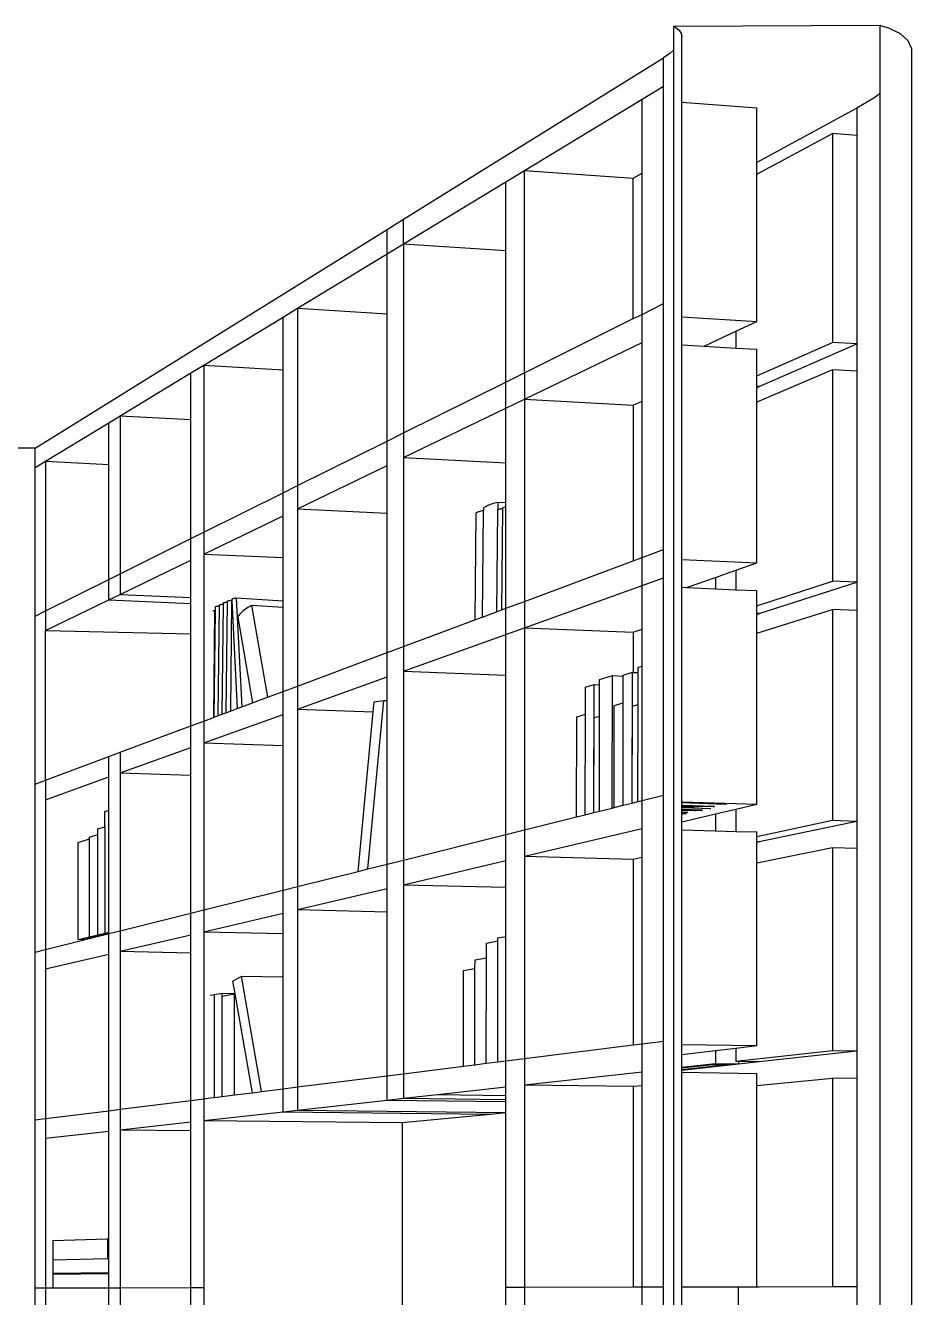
# Model space of a CAD drawing. Extents: x -7815 to 13236, y -6690 to 6575.
# Drawn here: x 5055 to 9664, y -38 to 6575 of the extents above; entities that cross this region are included whole.
import ezdxf

# ---------------------------------------------------------------- set-up
doc = ezdxf.new("R2010")
doc.units = 0
doc.layers.get('0').update_dxf_attribs({"linetype": 'CONTINUOUS'})
doc.layers.add('SECTIONCUTEDGES', color=7, linetype='CONTINUOUS')

msp = doc.modelspace()

# ---------------------------------------------------------------- linework, layer by layer
for p, q in [((8426, 6570), (8437.3, 6564.8)), ((8437.3, 6564.8), (8455.6, 6550.5)), ((8455.6, 6550.5), (8466.3, 6533.8)), ((9501.4, 6575.2), (9543.7, 6563.1)), ((9543.7, 6563.1), (9604, 6533.1)), ((8466.3, 6533.8), (8469.3, 6515.2)), ((8469.3, 6176), (8469.3, 6515.2)), ((9604, 6533.1), (9644.3, 6496.6)), ((9644.3, 6496.6), (9664, 6454.5)), ((8406.7, 6429.3), (8374.2, 6407.2)), ((8426, 6445.8), (8406.7, 6429.3)), ((9664, 6454.5), (9664, -6567.6)), ((7021.3, 5567.3), (8374.2, 6407.2)), ((8374.2, 6260), (8374.2, 6407.2)), ((8261.8, 6191.7), (8374.2, 6260)), ((8374.2, 5129.2), (8374.2, 6260)), ((9501.4, 6221.6), (9467.9, 6197.5)), ((7650.3, 5820.9), (8261.8, 6191.7)), ((8261.8, 5806.6), (8261.8, 6191.7)), ((8469.3, 6176), (8859.1, 6146.4)), ((8469.3, 5060.4), (8469.3, 6176)), ((9467.9, 6197.5), (9378.5, 6144.7)), ((8859.1, 5862.8), (8859.1, 6146.4)), ((9378.5, 6144.7), (8859.1, 5862.8)), ((9378.5, 6144.7), (9378.5, 6003.5)), ((8859.1, 5801.2), (9253.3, 6012.8)), ((9253.3, 6012.8), (9253.3, 4926.7)), ((9378.5, 6003.5), (9253.3, 6012.8)), ((9378.5, 6003.5), (9378.5, 4919.1)), ((7553, 5761.9), (7650.3, 5820.9)), ((7650.3, 4769.5), (7650.3, 5820.9)), ((7650.3, 5820.9), (8216.4, 5780.8)), ((8859.1, 5801.2), (8859.1, 5862.8)), ((7021.3, 5439.4), (7553, 5761.9)), ((7553, 5404.4), (7553, 5761.9)), ((8216.4, 5780.8), (8261.8, 5806.6)), ((8216.4, 5050.8), (8216.4, 5780.8)), ((8261.8, 5073.3), (8261.8, 5806.6)), ((8859.1, 5036.2), (8859.1, 5801.2)), ((6936.3, 5514.5), (7021.3, 5567.3)), ((7021.3, 5439.4), (7021.3, 5567.3)), ((5105.1, 4377.7), (6936.3, 5514.5)), ((6936.3, 5387.8), (6936.3, 5514.5)), ((6936.3, 5387.8), (7021.3, 5439.4)), ((7021.3, 5439.4), (7021.3, 4456.9)), ((7021.3, 5439.4), (7553, 5404.4)), ((6469.7, 5104.8), (6936.3, 5387.8)), ((6936.3, 5076.2), (6936.3, 5387.8)), ((7553, 4721.1), (7553, 5404.4)), ((6394.8, 5059.3), (6469.7, 5104.8)), ((6469.7, 5104.8), (6469.7, 4182.7)), ((6469.7, 5104.8), (6936.3, 5076.2)), ((8261.8, 5073.3), (8374.2, 5129.2)), ((8374.2, 3851.3), (8374.2, 5129.2)), ((5982, 4809), (6394.8, 5059.3)), ((6394.8, 4785.3), (6394.8, 5059.3)), ((6936.3, 4414.6), (6936.3, 5076.2)), ((7650.3, 4769.5), (8216.4, 5050.8)), ((8216.4, 5050.8), (8261.8, 5073.3)), ((8261.8, 4927.7), (8261.8, 5073.3)), ((8469.3, 5060.4), (8859.1, 5036.2)), ((8469.3, 4915.2), (8469.3, 5060.4)), ((8750.5, 4985.6), (8859.1, 5036.2)), ((8584.5, 4908.2), (8750.5, 4985.6)), ((8750.5, 4985.6), (8750.5, 4898.2)), ((7650.3, 4632.6), (8261.8, 4927.7)), ((8261.8, 4621.2), (8261.8, 4927.7)), ((8469.3, 4915.2), (8584.5, 4908.2)), ((8469.3, 3799.6), (8469.3, 4915.2)), ((8584.5, 4908.2), (8750.5, 4898.2)), ((8750.5, 4898.2), (8859.1, 4891.6)), ((8859.1, 4753.4), (9253.3, 4926.7)), ((8870.9, 4698.6), (9378.5, 4919.1)), ((9378.5, 4919.1), (9253.3, 4926.7)), ((9378.5, 4919.1), (9378.5, 4777.9)), ((8859.1, 4753.4), (8859.1, 4891.6)), ((5547.7, 4545.6), (5915.5, 4768.6)), ((5915.5, 4768.6), (5982, 4809)), ((5915.5, 4525.8), (5915.5, 4768.6)), ((5982, 4809), (5982, 3940.4)), ((5982, 4809), (6394.8, 4785.3)), ((6394.8, 4145.5), (6394.8, 4785.3)), ((7553, 4721.1), (7650.3, 4769.5)), ((7650.3, 4769.5), (7650.3, 4632.6)), ((9253.3, 4785.3), (8859.1, 4616.9)), ((9253.3, 4785.3), (9253.3, 3685.9)), ((9378.5, 4777.9), (9253.3, 4785.3)), ((9378.5, 4777.9), (9378.5, 3680.2)), ((7021.3, 4456.9), (7553, 4721.1)), ((7553, 4585.6), (7553, 4721.1)), ((8859.1, 4699.3), (8859.1, 4753.4)), ((8870.9, 4698.6), (8859.1, 4699.3)), ((8859.1, 4693.5), (8859.1, 4699.3)), ((8859.1, 4693.5), (8870.9, 4698.6)), ((7553, 4585.6), (7650.3, 4632.6)), ((7650.3, 4632.6), (7650.3, 3581.2)), ((7650.3, 4632.6), (8216.4, 4600.7)), ((8859.1, 4616.9), (8859.1, 4693.5)), ((7021.3, 4328.9), (7553, 4585.6)), ((7553, 4301.1), (7553, 4585.6)), ((8216.4, 4600.7), (8261.8, 4621.2)), ((8216.4, 4600.7), (8216.4, 3792.4)), ((8261.8, 3809.3), (8261.8, 4621.2)), ((8859.1, 3781.4), (8859.1, 4616.9)), ((5158.6, 4309.6), (5488.2, 4509.5)), ((5488.2, 4509.5), (5547.7, 4545.6)), ((5488.2, 4292.8), (5488.2, 4509.5)), ((5547.7, 4545.6), (5547.7, 3724.5)), ((5547.7, 4545.6), (5915.5, 4525.8)), ((5915.5, 3907.3), (5915.5, 4525.8)), ((6936.3, 4414.6), (7021.3, 4456.9)), ((7021.3, 4456.9), (7021.3, 4328.9)), ((5105.1, 4377.7), (5004.1, 4377.4)), ((5105.1, 4277.1), (5105.1, 4377.7)), ((6469.7, 4182.7), (6936.3, 4414.6)), ((6936.3, 4287.9), (6936.3, 4414.6)), ((5105.1, 4277.1), (5158.6, 4309.6)), ((5158.6, 4309.6), (5158.6, 3531.1)), ((5158.6, 4309.6), (5488.2, 4292.8)), ((7021.3, 4328.9), (7021.3, 3346.5)), ((7021.3, 4328.9), (7553, 4301.1)), ((7553, 4092.5), (7553, 4301.1)), ((5105.1, 3504.6), (5105.1, 4277.1)), ((5488.2, 3695), (5488.2, 4292.8)), ((6469.7, 4062.7), (6936.3, 4287.9)), ((6936.3, 4039.9), (6936.3, 4287.9)), ((6394.8, 4145.5), (6469.7, 4182.7)), ((6469.7, 4182.7), (6469.7, 4062.7)), ((5982, 3940.4), (6394.8, 4145.5)), ((6394.8, 4026.5), (6394.8, 4145.5)), ((6469.7, 4062.7), (6469.7, 3140.6)), ((6469.7, 4062.7), (6936.3, 4039.9)), ((6936.3, 3314.7), (6936.3, 4039.9)), ((7398, 4037.6), (7392.7, 3485)), ((7398.4, 4039), (7398, 4037.6)), ((7399.4, 4040.5), (7398.4, 4039)), ((7401.2, 4041.9), (7399.4, 4040.5)), ((7403.6, 4043.3), (7401.2, 4041.9)), ((7406.6, 4044.8), (7403.6, 4043.3)), ((7410.2, 4046.1), (7406.6, 4044.8)), ((7414.4, 4047.4), (7410.2, 4046.1)), ((7419.1, 4048.7), (7414.4, 4047.4)), ((7424.3, 4049.8), (7419.1, 4048.7)), ((7429.8, 4050.9), (7424.3, 4049.8)), ((7435.7, 4051.8), (7429.8, 4050.9)), ((7435.7, 4051.8), (7430.4, 3499.1)), ((7431.4, 3499.5), (7436.7, 4051.7)), ((7436.7, 4051.7), (7435.7, 4051.8)), ((7436.8, 4063.9), (7436.7, 4051.7)), ((7439, 4066.5), (7436.8, 4063.9)), ((7442.1, 4069.2), (7439, 4066.5)), ((7446.1, 4072), (7442.1, 4069.2)), ((7451, 4074.8), (7446.1, 4072)), ((7456.6, 4077.6), (7451, 4074.8)), ((7463, 4080.5), (7456.6, 4077.6)), ((7470.1, 4083.3), (7463, 4080.5)), ((7477.8, 4086), (7470.1, 4083.3)), ((7485.9, 4088.6), (7477.8, 4086)), ((7494.5, 4091.1), (7485.9, 4088.6)), ((7503.4, 4093.4), (7494.5, 4091.1)), ((7512.4, 4095.5), (7503.4, 4093.4)), ((7509.8, 4054.8), (7504.7, 3526.8)), ((7510.4, 4055.8), (7509.8, 4054.8)), ((7511.8, 4056.9), (7510.4, 4055.8)), ((7512.1, 4057), (7511.8, 4056.9)), ((7512.4, 4095.5), (7512.1, 4057)), ((7513.8, 4057.9), (7512.1, 4057)), ((7553, 4092.5), (7512.4, 4095.5)), ((7516.6, 4058.9), (7513.8, 4057.9)), ((7519.9, 4059.8), (7516.6, 4058.9)), ((7523.8, 4060.6), (7519.9, 4059.8)), ((7528.3, 4061.4), (7523.8, 4060.6)), ((7533.3, 4062), (7528.3, 4061.4)), ((7536.5, 4062.4), (7531.4, 3536.8)), ((7536.5, 4062.4), (7533.3, 4062)), ((7537.2, 4066.9), (7536.5, 4065.8)), ((7536.5, 4065.8), (7536.5, 4062.4)), ((7538.6, 4067.9), (7537.2, 4066.9)), ((7540.6, 4069), (7538.6, 4067.9)), ((7543.3, 4069.9), (7540.6, 4069)), ((7546.7, 4070.8), (7543.3, 4069.9)), ((7550.7, 4071.7), (7546.7, 4070.8)), ((7553, 4072.1), (7550.7, 4071.7)), ((7553, 4072.1), (7553, 4092.5)), ((7553, 3544.9), (7553, 4072.1)), ((5982, 3827.3), (6394.8, 4026.5)), ((6394.8, 3808.4), (6394.8, 4026.5)), ((5547.7, 3724.5), (5915.5, 3907.3)), ((5915.5, 3907.3), (5982, 3940.4)), ((5915.5, 3795.1), (5915.5, 3907.3)), ((5982, 3940.4), (5982, 3827.3)), ((8261.8, 3809.3), (8374.2, 3851.3)), ((8374.2, 3704.1), (8374.2, 3851.3)), ((5547.7, 3617.6), (5915.5, 3795.1)), ((5915.5, 3601.8), (5915.5, 3795.1)), ((5982, 3827.3), (5982, 2958.6)), ((5982, 3827.3), (6394.8, 3808.4)), ((6394.8, 3582.3), (6394.8, 3808.4)), ((7650.3, 3581.2), (8216.4, 3792.4)), ((8216.4, 3792.4), (8261.8, 3809.3)), ((8261.8, 3663.7), (8261.8, 3809.3)), ((8469.3, 3799.6), (8859.1, 3781.4)), ((8469.3, 3654.4), (8469.3, 3799.6)), ((8750.5, 3743.4), (8859.1, 3781.4)), ((5488.2, 3695), (5547.7, 3724.5)), ((5547.7, 3724.5), (5547.7, 3617.6)), ((8261.8, 3663.7), (8374.2, 3704.1)), ((8374.2, 2573.3), (8374.2, 3704.1)), ((8493, 3653.3), (8643.5, 3706)), ((8643.5, 3706), (8750.5, 3743.4)), ((8643.5, 3706), (8643.5, 3646.5)), ((8750.5, 3743.4), (8750.5, 3641.7)), ((5158.6, 3531.1), (5488.2, 3695)), ((5488.2, 3588.9), (5488.2, 3695)), ((7650.3, 3444.3), (8261.8, 3663.7)), ((8261.8, 3435.8), (8261.8, 3663.7)), ((8469.3, 3654.4), (8493, 3653.3)), ((8469.3, 2538.8), (8469.3, 3654.4)), ((8493, 3653.3), (8643.5, 3646.5)), ((8643.5, 3646.5), (8750.5, 3641.7)), ((8750.5, 3641.7), (8859.1, 3636.9)), ((8859.1, 3557.9), (9253.3, 3685.9)), ((8870.9, 3517.4), (9378.5, 3680.2)), ((9378.5, 3680.2), (9253.3, 3685.9)), ((9378.5, 3680.2), (9378.5, 3532.8)), ((5158.6, 3429.8), (5488.2, 3588.9)), ((5488.2, 3588.9), (5547.7, 3617.6)), ((5488.2, 3588.9), (5915.5, 3570.7)), ((5547.7, 3617.6), (5915.5, 3601.8)), ((5915.5, 3570.7), (5915.5, 3601.8)), ((6083.8, 3571.8), (6082.9, 3571)), ((6085.4, 3572.6), (6083.8, 3571.8)), ((6087.6, 3573.4), (6085.4, 3572.6)), ((6090.3, 3574.1), (6087.6, 3573.4)), ((6093.5, 3574.8), (6090.3, 3574.1)), ((6097.3, 3575.4), (6093.5, 3574.8)), ((6101.5, 3576), (6097.3, 3575.4)), ((6103.4, 3576.2), (6097.8, 3001.8)), ((6103.4, 3576.2), (6101.5, 3576)), ((6103.5, 3579), (6103.4, 3576.2)), ((6103.8, 3579.9), (6103.5, 3579)), ((6104.8, 3580.7), (6103.8, 3579.9)), ((6106.4, 3581.5), (6104.8, 3580.7)), ((6108.5, 3582.3), (6106.4, 3581.5)), ((6111.3, 3583.1), (6108.5, 3582.3)), ((6114.5, 3583.7), (6111.3, 3583.1)), ((6118.3, 3584.3), (6114.5, 3583.7)), ((6122.5, 3584.9), (6118.3, 3584.3)), ((6127.1, 3585.4), (6121.4, 3010.6)), ((6127.1, 3585.4), (6122.5, 3584.9)), ((6127.6, 3585.3), (6127.1, 3585.4)), ((6127.7, 3590.1), (6127.4, 3589)), ((6127.4, 3589), (6127.6, 3585.3)), ((6127.6, 3585.3), (6156.8, 3023.8)), ((6128.7, 3591.3), (6127.7, 3590.1)), ((6130.3, 3592.4), (6128.7, 3591.3)), ((6132.5, 3593.4), (6130.3, 3592.4)), ((6135.2, 3594.4), (6132.5, 3593.4)), ((6138.5, 3595.4), (6135.2, 3594.4)), ((6142.2, 3596.3), (6138.5, 3595.4)), ((6146.4, 3597.1), (6142.2, 3596.3)), ((6151.1, 3597.8), (6146.4, 3597.1)), ((6151.1, 3597.8), (6180.6, 3032.7)), ((6394.8, 3582.3), (6151.1, 3597.8)), ((6394.8, 3549), (6394.8, 3582.3)), ((7553, 3544.9), (7650.3, 3581.2)), ((7650.3, 3581.2), (7650.3, 3444.3)), ((8859.1, 3557.9), (8859.1, 3636.9)), ((5105.1, 3504.6), (5158.6, 3531.1)), ((5158.6, 3531.1), (5158.6, 3429.8)), ((5915.5, 3411.6), (5915.5, 3570.7)), ((6030.3, 3531.9), (6030.1, 3531.9)), ((6032.6, 3532), (6030.3, 3531.9)), ((6035.3, 3531.9), (6032.6, 3532)), ((6038.6, 3531.9), (6033.1, 2977.7)), ((6038.6, 3531.9), (6035.3, 3531.9)), ((6040.7, 3531.8), (6035.3, 2978.5)), ((6040.7, 3531.8), (6038.6, 3531.9)), ((6040.9, 3550.4), (6040.7, 3531.8)), ((6041.3, 3551.2), (6040.9, 3550.4)), ((6042.2, 3552.1), (6041.3, 3551.2)), ((6043.8, 3552.9), (6042.2, 3552.1)), ((6045.9, 3553.6), (6043.8, 3552.9)), ((6048.6, 3554.4), (6045.9, 3553.6)), ((6051.8, 3555), (6048.6, 3554.4)), ((6055.5, 3555.6), (6051.8, 3555)), ((6059.7, 3556.2), (6055.5, 3555.6)), ((6061.6, 3556.4), (6056, 2986.2)), ((6061.6, 3556.4), (6059.7, 3556.2)), ((6061.7, 3559.2), (6061.6, 3556.4)), ((6062, 3560.1), (6061.7, 3559.2)), ((6063, 3560.9), (6062, 3560.1)), ((6064.5, 3561.7), (6063, 3560.9)), ((6066.7, 3562.5), (6064.5, 3561.7)), ((6069.4, 3563.2), (6066.7, 3562.5)), ((6072.6, 3563.9), (6069.4, 3563.2)), ((6076.3, 3564.5), (6072.6, 3563.9)), ((6080.5, 3565), (6076.3, 3564.5)), ((6082.5, 3565.2), (6076.8, 2994)), ((6082.5, 3565.2), (6080.5, 3565)), ((6082.9, 3571), (6082.5, 3570.1)), ((6082.5, 3570.1), (6082.5, 3565.2)), ((6164.7, 3508.2), (6161.3, 3503.3)), ((6168.8, 3513.3), (6164.7, 3508.2)), ((6173.8, 3518.6), (6168.8, 3513.3)), ((6179.3, 3524), (6173.8, 3518.6)), ((6185.6, 3529.4), (6179.3, 3524)), ((6192.3, 3534.8), (6185.6, 3529.4)), ((6199.5, 3540.2), (6192.3, 3534.8)), ((6207.1, 3545.3), (6199.5, 3540.2)), ((6215.1, 3550.3), (6207.1, 3545.3)), ((6223.2, 3555), (6215.1, 3550.3)), ((6231.4, 3559.3), (6223.2, 3555)), ((6231.4, 3559.3), (6313.9, 3082.5)), ((6394.8, 3549), (6231.4, 3559.3)), ((6394.8, 3112.6), (6394.8, 3549)), ((7431.4, 3499.5), (7504.7, 3526.8)), ((7504.7, 3526.8), (7531.4, 3536.8)), ((7531.4, 3536.8), (7553, 3544.9)), ((7553, 3409.3), (7553, 3544.9)), ((8859.1, 3517.9), (8859.1, 3557.9)), ((8859.1, 3415.5), (9253.3, 3538.3)), ((8870.9, 3517.4), (8859.1, 3517.9)), ((8859.1, 3513.6), (8859.1, 3517.9)), ((8859.1, 3513.6), (8870.9, 3517.4)), ((8859.1, 3415.5), (8859.1, 3513.6)), ((9253.3, 3538.3), (9253.3, 2441.2)), ((9378.5, 3532.8), (9253.3, 3538.3)), ((9378.5, 3532.8), (9378.5, 2437.4)), ((5105.1, 2631.4), (5105.1, 3504.6)), ((6161.3, 3503.3), (6158.7, 3498.6)), ((6158.7, 3498.6), (6234.9, 3053)), ((7021.3, 3346.5), (7392.7, 3485)), ((7392.7, 3485), (7430.4, 3499.1)), ((7430.4, 3499.1), (7431.4, 3499.5)), ((7553, 3409.3), (7650.3, 3444.3)), ((7650.3, 3444.3), (7650.3, 2392.9)), ((7650.3, 3444.3), (8216.4, 3420.5)), ((5158.6, 2651.4), (5158.6, 3429.8)), ((5158.6, 3429.8), (5915.5, 3411.6)), ((5915.5, 2933.8), (5915.5, 3411.6)), ((7021.3, 3218.5), (7553, 3409.3)), ((7553, 3197.8), (7553, 3409.3)), ((8216.4, 3420.5), (8261.8, 3435.8)), ((8216.4, 3420.5), (8216.4, 3212)), ((8261.8, 3244.9), (8261.8, 3435.8)), ((8859.1, 2526.7), (8859.1, 3415.5)), ((6469.7, 3140.6), (6936.3, 3314.7)), ((6936.3, 3314.7), (7021.3, 3346.5)), ((6936.3, 3188), (6936.3, 3314.7)), ((7021.3, 3346.5), (7021.3, 3218.5)), ((8241.3, 3238.6), (8261.8, 3244.9)), ((8261.8, 2545.3), (8261.8, 3244.9)), ((6469.7, 3020.5), (6936.3, 3188)), ((6936.3, 3065.2), (6936.3, 3188)), ((7021.3, 3218.5), (7021.3, 2236)), ((7021.3, 3218.5), (7553, 3197.8)), ((7553, 2368.6), (7553, 3197.8)), ((8041.4, 3175), (8107.5, 3195.3)), ((8041.4, 3148), (8041.4, 3175)), ((8106.6, 2506.6), (8107.5, 3195.3)), ((8107.5, 3195.3), (8164.3, 3192.6)), ((8164.2, 3054.1), (8164.3, 3192.6)), ((8164.3, 3192.6), (8164.4, 3197.7)), ((8164.4, 3197.7), (8211.7, 3212.2)), ((8210.8, 2532.6), (8211.7, 3212.2)), ((8211.7, 3212.2), (8216.4, 3212)), ((8216.4, 3212), (8241.3, 3210.8)), ((8241.1, 3044.8), (8241.3, 3210.8)), ((8241.3, 3210.8), (8241.3, 3238.6)), ((6313.9, 3082.5), (6394.8, 3112.6)), ((6394.8, 3112.6), (6469.7, 3140.6)), ((6394.8, 2993.7), (6394.8, 3112.6)), ((6469.7, 3140.6), (6469.7, 3020.5)), ((7967.2, 2994.6), (7967.4, 3135.4)), ((7967.4, 3135.4), (8013, 3149.3)), ((8012, 2483), (8013, 3149.3)), ((8013, 3149.3), (8041.4, 3148)), ((8041.2, 2985), (8041.4, 3148)), ((6180.6, 3032.7), (6234.9, 3053)), ((6234.9, 3053), (6313.9, 3082.5)), ((6836.5, 2189.9), (6919.5, 3065.9)), ((6863.1, 3006.3), (6868.2, 3059.5)), ((6868.2, 3059.5), (6919.5, 3065.9)), ((6919.5, 3065.9), (6936.3, 3065.2)), ((6936.3, 2214.8), (6936.3, 3065.2)), ((8117.4, 3040.5), (8164.2, 3054.1)), ((8163.4, 2520.8), (8164.2, 3054.1)), ((8211.7, 3036.3), (8241.1, 3044.8)), ((8240.4, 2540), (8241.1, 3044.8)), ((5982, 2845.5), (6394.8, 2993.7)), ((6024, 2974.3), (6033.1, 2977.7)), ((6033.1, 2977.7), (6035.3, 2978.5)), ((6035.3, 2978.5), (6056, 2986.2)), ((6056, 2986.2), (6076.8, 2994)), ((6076.8, 2994), (6097.8, 3001.8)), ((6097.8, 3001.8), (6121.4, 3010.6)), ((6121.4, 3010.6), (6156.8, 3023.8)), ((6156.8, 3023.8), (6180.6, 3032.7)), ((6394.8, 2831.5), (6394.8, 2993.7)), ((6469.7, 3020.5), (6469.7, 2098.5)), ((6469.7, 3020.5), (6863.1, 3006.3)), ((6785, 2177.1), (6863.1, 3006.3)), ((7921.3, 2460.4), (7922.2, 2981.5)), ((7922.2, 2981.5), (7967.2, 2994.6)), ((7966.4, 2471.7), (7967.2, 2994.6)), ((8012, 2483), (8013, 2976.9)), ((8013, 2976.9), (8041.2, 2985)), ((8040.5, 2490.1), (8041.2, 2985)), ((8116.4, 2509.1), (8117.4, 3040.5)), ((8210.8, 2532.6), (8211.7, 3036.3)), ((5547.7, 2796.6), (5915.5, 2933.8)), ((5915.5, 2933.8), (5982, 2958.6)), ((5915.5, 2821.6), (5915.5, 2933.8)), ((5982, 2958.6), (6024, 2974.3)), ((5982, 2958.6), (5982, 2845.5)), ((5982, 2845.5), (5982, 1976.9)), ((5982, 2845.5), (6394.8, 2831.5)), ((5488.2, 2774.4), (5547.7, 2796.6)), ((5547.7, 2689.7), (5915.5, 2821.6)), ((5547.7, 2796.6), (5547.7, 2689.7)), ((5915.5, 2677.9), (5915.5, 2821.6)), ((6394.8, 2079.8), (6394.8, 2831.5)), ((5158.6, 2651.4), (5488.2, 2774.4)), ((5488.2, 2668.3), (5488.2, 2774.4)), ((5105.1, 2631.4), (5158.6, 2651.4)), ((5158.6, 2550), (5488.2, 2668.3)), ((5158.6, 2651.4), (5158.6, 2550)), ((5488.2, 2544.1), (5488.2, 2668.3)), ((5547.7, 2689.7), (5547.7, 1868.6)), ((5547.7, 2689.7), (5915.5, 2677.9)), ((5915.5, 1960.3), (5915.5, 2677.9)), ((5105.1, 1758.2), (5105.1, 2631.4)), ((5158.6, 2550), (5158.6, 1771.6)), ((5488.2, 2495), (5488.2, 2544.1)), ((8116.4, 2509.1), (8163.4, 2520.8)), ((8163.4, 2520.8), (8210.8, 2532.6)), ((8210.8, 2532.6), (8240.4, 2540)), ((8210.8, 2532.6), (8210.8, 2532.6)), ((8240.4, 2540), (8261.8, 2545.3)), ((8261.8, 2545.3), (8374.2, 2573.3)), ((8261.8, 2399.7), (8261.8, 2545.3)), ((8374.2, 1295.4), (8374.2, 2573.3)), ((8469.3, 2538.8), (8859.1, 2526.7)), ((8469.3, 2537.5), (8469.3, 2538.8)), ((8469.3, 2537.5), (8703.2, 2528.7)), ((8469.3, 2535.7), (8469.3, 2537.5)), ((8469.3, 2520.4), (8469.3, 2535.7)), ((8469.3, 2535.7), (8696.5, 2527.1)), ((8469.3, 2518.5), (8469.3, 2520.4)), ((8639.3, 2514), (8469.3, 2520.4)), ((8554.4, 2515.3), (8469.3, 2518.5)), ((8469.3, 2516.7), (8469.3, 2518.5)), ((8469.3, 2512.2), (8469.3, 2516.7)), ((8469.3, 2516.7), (8547.8, 2513.8)), ((8547.8, 2513.8), (8554.4, 2515.3)), ((8632.3, 2512.4), (8554.4, 2515.3)), ((8632.3, 2512.4), (8639.3, 2514)), ((8696.5, 2527.1), (8703.2, 2528.7)), ((8750.5, 2501.3), (8859.1, 2526.7)), ((5466.9, 2488.2), (5488.2, 2495)), ((5466.9, 2408.6), (5466.9, 2488.2)), ((5488.2, 1860.8), (5488.2, 2495)), ((7650.3, 2392.9), (7921.3, 2460.4)), ((7921.3, 2460.4), (7966.4, 2471.7)), ((7966.4, 2471.7), (8012, 2483)), ((8012, 2483), (8040.5, 2490.1)), ((8012, 2483), (8012, 2483)), ((8040.5, 2490.1), (8106.6, 2506.6)), ((8106.6, 2506.6), (8116.4, 2509.1)), ((8469.3, 2510.3), (8469.3, 2512.2)), ((8531, 2509.9), (8469.3, 2512.2)), ((8469.3, 2510.3), (8524, 2508.3)), ((8469.3, 2508.6), (8469.3, 2510.3)), ((8469.3, 2499.1), (8469.3, 2508.6)), ((8612.7, 2503.2), (8469.3, 2508.6)), ((8469.3, 2497.3), (8469.3, 2499.1)), ((8577.3, 2495.1), (8469.3, 2499.1)), ((8541.6, 2494.6), (8469.3, 2497.3)), ((8469.3, 2495.5), (8469.3, 2497.3)), ((8469.3, 2486.2), (8469.3, 2495.5)), ((8469.3, 2495.5), (8535, 2493.1)), ((8469.3, 2484.3), (8469.3, 2486.2)), ((8469.3, 2486.2), (8500, 2485)), ((8493.2, 2483.5), (8469.3, 2484.3)), ((8469.3, 2479.9), (8469.3, 2484.3)), ((8469.3, 2479.9), (8494.1, 2479)), ((8469.3, 2478.2), (8469.3, 2479.9)), ((8469.3, 2435.5), (8469.3, 2478.2)), ((8469.3, 2478.2), (8487.6, 2477.6)), ((8469.3, 2435.5), (8643.5, 2476.2)), ((8487.6, 2477.6), (8494.1, 2479)), ((8493.2, 2483.5), (8500, 2485)), ((8524, 2508.3), (8531, 2509.9)), ((8524, 2508.3), (8619.3, 2504.7)), ((8535, 2493.1), (8541.6, 2494.6)), ((8570.4, 2493.5), (8541.6, 2494.6)), ((8570.4, 2493.5), (8577.3, 2495.1)), ((8612.7, 2503.2), (8619.3, 2504.7)), ((8643.5, 2476.2), (8750.5, 2501.3)), ((8643.5, 2476.2), (8643.5, 2388.4)), ((8750.5, 2501.3), (8750.5, 2385.3)), ((5431.6, 2397.7), (5466.9, 2408.6)), ((5431.6, 2368.5), (5431.6, 2397.7)), ((5466.9, 2408.6), (5466.9, 1855.7)), ((7553, 2368.6), (7650.3, 2392.9)), ((7650.3, 2256), (8261.8, 2399.7)), ((7650.3, 2392.9), (7650.3, 2256)), ((8261.8, 2250.4), (8261.8, 2399.7)), ((8469.3, 2393.6), (8469.3, 2435.5)), ((8469.3, 2393.6), (8643.5, 2388.4)), ((8469.3, 1278), (8469.3, 2393.6)), ((8643.5, 2388.4), (8750.5, 2385.3)), ((8750.5, 2385.3), (8859.1, 2382.1)), ((9253.3, 2441.2), (8859.1, 2357)), ((8859.1, 2357), (8859.1, 2382.1)), ((9378.5, 2437.4), (8870.9, 2330.3)), ((9378.5, 2437.4), (9253.3, 2441.2)), ((9378.5, 2437.4), (9378.5, 2296.2)), ((5328.8, 2328), (5387, 2345.8)), ((5328.8, 1822.7), (5328.8, 2328)), ((5387, 2354.9), (5431.6, 2368.5)), ((5387, 2345.8), (5387, 2354.9)), ((5387, 1836.6), (5387, 2345.8)), ((5431.6, 1847.2), (5431.6, 2368.5)), ((7021.3, 2236), (7553, 2368.6)), ((7553, 2233.1), (7553, 2368.6)), ((8859.1, 2330.7), (8859.1, 2357)), ((8870.9, 2330.3), (8859.1, 2330.7)), ((8859.1, 2327.8), (8859.1, 2330.7)), ((8870.9, 2330.3), (8859.1, 2327.8)), ((8859.1, 2220.6), (8859.1, 2327.8)), ((7650.3, 2256), (7650.3, 1204.5)), ((7650.3, 2256), (8216.4, 2240.4)), ((8216.4, 2240.4), (8261.8, 2250.4)), ((8261.8, 1281.3), (8261.8, 2250.4)), ((9253.3, 2299.8), (8859.1, 2220.6)), ((9253.3, 2299.8), (9253.3, 1244.3)), ((9378.5, 2296.2), (9253.3, 2299.8)), ((9378.5, 2296.2), (9378.5, 1242.3)), ((6785, 2177.1), (6836.5, 2189.9)), ((6836.5, 2189.9), (6936.3, 2214.8)), ((6936.3, 2214.8), (7021.3, 2236)), ((6936.3, 2088.1), (6936.3, 2214.8)), ((7021.3, 2236), (7021.3, 2108.1)), ((7021.3, 2108.1), (7553, 2233.1)), ((7553, 2094.6), (7553, 2233.1)), ((8216.4, 2240.4), (8216.4, 1275.6)), ((8859.1, 1271.9), (8859.1, 2220.6)), ((6469.7, 2098.5), (6785, 2177.1)), ((5982, 1976.9), (6394.8, 2079.8)), ((6394.8, 2079.8), (6469.7, 2098.5)), ((6394.8, 1960.8), (6394.8, 2079.8)), ((6469.7, 2098.5), (6469.7, 1978.4)), ((6469.7, 1978.4), (6936.3, 2088.1)), ((6936.3, 1967.3), (6936.3, 2088.1)), ((7021.3, 2108.1), (7021.3, 1125.6)), ((7021.3, 2108.1), (7553, 2094.6)), ((7553, 1839.3), (7553, 2094.6)), ((5547.7, 1868.6), (5915.5, 1960.3)), ((5915.5, 1960.3), (5982, 1976.9)), ((5915.5, 1848.1), (5915.5, 1960.3)), ((5982, 1976.9), (5982, 1863.8)), ((5982, 1863.8), (6394.8, 1960.8)), ((6394.8, 1854.6), (6394.8, 1960.8)), ((6469.7, 1978.4), (6469.7, 1056.4)), ((6469.7, 1978.4), (6936.3, 1967.3)), ((6936.3, 1114.9), (6936.3, 1967.3)), ((5431.6, 1847.2), (5466.9, 1855.7)), ((5440.9, 1848), (5463.3, 1853.3)), ((5462.6, 1847.4), (5484.1, 1852.7)), ((5463.3, 1853.3), (5469.2, 1854.7)), ((5484.1, 1852.7), (5463.3, 1853.3)), ((5466.9, 1855.7), (5488.2, 1860.8)), ((5466.9, 1855.7), (5488.2, 1855.1)), ((5488.2, 1854.2), (5469.2, 1854.7)), ((5476.3, 1856.4), (5488.2, 1859.2)), ((5488.2, 1856.1), (5476.3, 1856.4)), ((5484.1, 1852.7), (5488.2, 1853.8)), ((5488.2, 1853.8), (5547.7, 1868.6)), ((5488.2, 1859.2), (5488.2, 1860.8)), ((5488.2, 1856.1), (5488.2, 1859.2)), ((5488.2, 1855.1), (5488.2, 1856.1)), ((5488.2, 1854.2), (5488.2, 1855.1)), ((5488.2, 1853.8), (5488.2, 1854.2)), ((5488.2, 1747.7), (5488.2, 1853.8)), ((5547.7, 1868.6), (5547.7, 1761.7)), ((5982, 1863.8), (5982, 995.1)), ((5982, 1863.8), (6394.8, 1854.6)), ((6394.8, 1628.3), (6394.8, 1854.6)), ((5158.6, 1771.6), (5360.3, 1821.9)), ((5328.8, 1822.7), (5387, 1836.6)), ((5360.3, 1821.9), (5328.8, 1822.7)), ((5338, 1823.4), (5362.9, 1829.3)), ((5363.7, 1822.7), (5338, 1823.4)), ((5360.3, 1821.9), (5363.7, 1822.7)), ((5362.9, 1829.3), (5389.3, 1835.6)), ((5387.6, 1828.7), (5362.9, 1829.3)), ((5363.7, 1822.7), (5387.6, 1828.7)), ((5387, 1836.6), (5431.6, 1847.2)), ((5387, 1836.6), (5416.3, 1835.8)), ((5387.6, 1828.7), (5413.1, 1835)), ((5413.1, 1835), (5389.3, 1835.6)), ((5396.3, 1837.3), (5418.5, 1842.6)), ((5419.8, 1836.7), (5396.3, 1837.3)), ((5413.1, 1835), (5416.3, 1835.8)), ((5416.3, 1835.8), (5419.8, 1836.7)), ((5418.5, 1842.6), (5433.9, 1846.3)), ((5441.1, 1842), (5418.5, 1842.6)), ((5419.8, 1836.7), (5441.1, 1842)), ((5459.2, 1846.5), (5431.6, 1847.2)), ((5455.9, 1845.7), (5433.9, 1846.3)), ((5462.6, 1847.4), (5440.9, 1848)), ((5441.1, 1842), (5455.9, 1845.7)), ((5455.9, 1845.7), (5459.2, 1846.5)), ((5459.2, 1846.5), (5462.6, 1847.4)), ((5547.7, 1761.7), (5915.5, 1848.1)), ((5915.5, 1754), (5915.5, 1848.1)), ((7452.4, 1728.1), (7452.5, 1804.7)), ((7452.5, 1804.7), (7512.5, 1815.8)), ((7511.6, 1187.1), (7512.5, 1815.8)), ((7512.5, 1831.8), (7553, 1839.3)), ((7512.5, 1815.8), (7512.5, 1831.8)), ((7553, 1192.3), (7553, 1839.3)), ((5105.1, 1758.2), (5158.6, 1771.6)), ((5105.1, 885.1), (5105.1, 1758.2)), ((5158.6, 1771.6), (5158.6, 1670.2)), ((5158.6, 1670.2), (5488.2, 1747.7)), ((5488.2, 1666.4), (5488.2, 1747.7)), ((5547.7, 1761.7), (5547.7, 940.6)), ((5547.7, 1761.7), (5915.5, 1754)), ((5915.5, 986.8), (5915.5, 1754)), ((7393.2, 1717.6), (7452.4, 1728.1)), ((7451.6, 1179.6), (7452.4, 1728.1)), ((5158.6, 1670.2), (5158.6, 891.8)), ((5488.2, 933.2), (5488.2, 1666.4)), ((7333.7, 1662.8), (7392.3, 1673)), ((7333.7, 1164.8), (7333.7, 1662.8)), ((7392.3, 1673), (7393.1, 1672.9)), ((7392.3, 1671.6), (7392.3, 1673)), ((7392.3, 1671.6), (7393.1, 1671.7)), ((7392.3, 1664.2), (7392.3, 1671.6)), ((7392.3, 1664.2), (7393.1, 1664.3)), ((7392.3, 1655.2), (7392.3, 1664.2)), ((7393.1, 1655.1), (7392.3, 1655.2)), ((7392.3, 1172.2), (7392.3, 1655.2)), ((7392.3, 1172.2), (7393.1, 1655.1)), ((7393.1, 1672.9), (7393.2, 1717.6)), ((7393.1, 1671.7), (7393.1, 1672.9)), ((7393.1, 1664.3), (7393.1, 1671.7)), ((7393.1, 1655.1), (7393.1, 1664.3)), ((6134.2, 1606.6), (6177.7, 1633.4)), ((6145.3, 1543.2), (6134.2, 1606.6)), ((6177.7, 1633.4), (6394.8, 1628.3)), ((6282.8, 1032.9), (6177.7, 1633.4)), ((6394.8, 1047), (6394.8, 1628.3)), ((6015.5, 1533.1), (6038.5, 1537.3)), ((6038.5, 1537.3), (6078.3, 1544.7)), ((6038.5, 1002.2), (6038.5, 1537.3)), ((6078.3, 1544.7), (6145.3, 1543.2)), ((6078.3, 1528.7), (6078.3, 1544.7)), ((6078.3, 1528.7), (6142.9, 1540.5)), ((6078.3, 1007.2), (6078.3, 1528.7)), ((6142.9, 1540.5), (6145.7, 1540.4)), ((6142.9, 1015.3), (6142.9, 1540.5)), ((6145.7, 1540.4), (6145.3, 1543.2)), ((6235.1, 1026.9), (6145.7, 1540.4)), ((7650.3, 1204.5), (8216.4, 1275.6)), ((8216.4, 1275.6), (8261.8, 1281.3)), ((8261.8, 1281.3), (8374.2, 1295.4)), ((8261.8, 1135.7), (8261.8, 1281.3)), ((8374.2, 17.5), (8374.2, 1295.4)), ((8469.3, 1278), (8859.1, 1271.9)), ((8469.3, 1226), (8469.3, 1278)), ((8643.5, 1246.5), (8750.5, 1259.1)), ((8750.5, 1259.1), (8859.1, 1271.9)), ((8750.5, 1259.1), (8750.5, 1188.4)), ((7511.6, 1187.1), (7553, 1192.3)), ((7553, 1192.3), (7650.3, 1204.5)), ((7553, 1056.8), (7553, 1192.3)), ((7650.3, 1204.5), (7650.3, 1067.6)), ((8469.3, 1226), (8643.5, 1246.5)), ((8469.3, 1157.2), (8469.3, 1226)), ((8643.5, 1246.5), (8643.5, 1176.5)), ((9253.3, 1244.3), (8750.5, 1188.4)), ((9378.5, 1242.3), (8870.9, 1186.6)), ((9378.5, 1242.3), (9253.3, 1244.3)), ((9378.5, 1242.3), (9378.5, 1101.1)), ((6936.3, 1114.9), (7021.3, 1125.6)), ((7021.3, 1125.6), (7333.7, 1164.8)), ((7021.3, 1125.6), (7021.3, 997.7)), ((7333.7, 1164.8), (7392.3, 1172.2)), ((7392.3, 1172.2), (7451.6, 1179.6)), ((7392.3, 1172.2), (7392.3, 1172.2)), ((7451.6, 1179.6), (7511.6, 1187.1)), ((7650.3, 1067.6), (8261.8, 1135.7)), ((8261.8, 1065), (8261.8, 1135.7)), ((8643.5, 1176.5), (8469.3, 1157.2)), ((8762.9, 1174.8), (8469.3, 1142.6)), ((8627.7, 1173.6), (8469.3, 1156.1)), ((8469.3, 1155.5), (8630, 1173.2)), ((8711.1, 1172.3), (8469.3, 1145.9)), ((8469.3, 1146.5), (8703.2, 1172.1)), ((8469.3, 1156.1), (8469.3, 1157.2)), ((8469.3, 1155.5), (8469.3, 1156.1)), ((8469.3, 1146.5), (8469.3, 1155.5)), ((8469.3, 1145.9), (8469.3, 1146.5)), ((8469.3, 1142.6), (8469.3, 1145.9)), ((8469.3, 1132.8), (8469.3, 1142.6)), ((8469.3, 1132.8), (8859.1, 1127.3)), ((8469.3, 17.2), (8469.3, 1132.8)), ((8627.7, 1173.6), (8711.1, 1172.3)), ((8630, 1173.2), (8703.2, 1172.1)), ((8762.9, 1174.8), (8643.5, 1176.5)), ((8762.9, 1188.2), (8750.5, 1188.4)), ((8762.9, 1188.2), (8762.9, 1174.8)), ((8870.9, 1186.6), (8762.9, 1188.2)), ((8870.9, 1186.6), (8762.9, 1174.8)), ((8859.1, 1064), (8859.1, 1127.3)), ((6469.7, 1056.4), (6936.3, 1114.9)), ((6936.3, 988.2), (6936.3, 1114.9)), ((7650.3, 1067.6), (7650.3, 16.2)), ((7650.3, 1067.6), (8216.4, 1060.3)), ((8216.4, 1060.3), (8261.8, 1065)), ((8216.4, 1060.3), (8216.4, 17.2)), ((8261.8, 17.3), (8261.8, 1065)), ((8859.1, 1064), (9253.3, 1102.8)), ((8859.1, 17.1), (8859.1, 1064)), ((9253.3, 1102.8), (9253.3, 16.8)), ((9378.5, 1101.1), (9253.3, 1102.8)), ((9378.5, 1101.1), (9378.5, 16.7)), ((5915.5, 986.8), (5982, 995.1)), ((5982, 995.1), (6015.5, 999.4)), ((5982, 995.1), (5982, 882)), ((6015.5, 999.4), (6038.5, 1002.2)), ((6038.5, 1002.2), (6078.3, 1007.2)), ((6078.3, 1007.2), (6142.9, 1015.3)), ((6142.9, 1015.3), (6235.1, 1026.9)), ((6235.1, 1026.9), (6282.8, 1032.9)), ((6282.8, 1032.9), (6394.8, 1047)), ((6394.8, 1047), (6469.7, 1056.4)), ((6394.8, 928), (6394.8, 1047)), ((6469.7, 1056.4), (6469.7, 936.3)), ((6936.3, 988.2), (7021.3, 997.7)), ((7021.3, 997.7), (7197.2, 1017.2)), ((7021.3, 997.7), (7553, 991.3)), ((7197.2, 1017.2), (7553, 1056.8)), ((7197.2, 1017.2), (7553, 1012.9)), ((7553, 1012.9), (7553, 1056.8)), ((7553, 991.3), (7553, 1012.9)), ((5158.6, 891.8), (5488.2, 933.2)), ((5488.2, 933.2), (5547.7, 940.6)), ((5488.2, 827.1), (5488.2, 933.2)), ((5547.7, 940.6), (5915.5, 986.8)), ((5547.7, 940.6), (5547.7, 833.7)), ((5915.5, 874.6), (5915.5, 986.8)), ((5982, 882), (6394.8, 928)), ((6394.8, 928), (6469.7, 936.3)), ((6394.8, 928), (7474, 916)), ((6469.7, 936.3), (6936.3, 988.2)), ((6469.7, 936.3), (7553, 924.1)), ((6936.3, 988.2), (7553, 980.9)), ((7553, 980.9), (7553, 991.3)), ((7553, 924.1), (7553, 980.9)), ((5105.1, 885.1), (5158.6, 891.8)), ((5105.1, 11.9), (5105.1, 885.1)), ((5158.6, 891.8), (5158.6, 790.4)), ((5547.7, 833.7), (5915.5, 874.6)), ((5915.5, 830.1), (5915.5, 874.6)), ((5982, 882), (5982, 13.4)), ((5982, 882), (7013.6, 871.2)), ((7013.6, 871.2), (7474, 916)), ((7013.6, 871.2), (7013.6, -4946.7)), ((7474, 916), (7553, 923.6)), ((7553, 923.6), (7553, 924.1)), ((7553, 16.1), (7553, 923.6)), ((5158.6, 790.4), (5488.2, 827.1)), ((5488.2, 788.6), (5488.2, 827.1)), ((5547.7, 833.7), (5547.7, 12.7)), ((5547.7, 833.7), (5915.5, 830.1)), ((5915.5, 13.3), (5915.5, 830.1)), ((5158.6, 790.4), (5158.6, 12)), ((5488.2, 267.6), (5488.2, 788.6)), ((5197.8, 257.8), (5480.7, 267.6)), ((5480.7, 267.6), (5480.7, 164.3)), ((5488.2, 267.6), (5480.7, 267.6)), ((5488.2, 261.3), (5488.2, 267.6)), ((5197.8, 257.8), (5197.8, 158.3)), ((5488.2, 261.3), (5486.5, 261.3)), ((5486.5, 261.3), (5486.5, 261.2)), ((5488.2, 261.2), (5486.5, 261.2)), ((5486.5, 261.2), (5486.5, 170.3)), ((5488.2, 261.2), (5488.2, 261.3)), ((5488.2, 170.3), (5488.2, 261.2)), ((5197.8, 158.3), (5480.7, 164.3)), ((5197.8, 158.3), (5197.8, 89.2)), ((5480.7, 164.3), (5486, 164.5)), ((5488.2, 164.5), (5486, 164.5)), ((5486, 164.5), (5486, 92.7)), ((5488.2, 170.3), (5486.5, 170.3)), ((5488.2, 164.5), (5488.2, 170.3)), ((5488.2, 92.7), (5488.2, 164.5)), ((5197.8, 89.2), (5486, 92.7)), ((5197.8, 89.2), (5197.8, 83.1)), ((5197.8, 83.1), (5486, 86.4)), ((5197.8, 83.1), (5197.8, 12.1)), ((5486, 92.7), (5486, 86.4)), ((5486, 92.7), (5488.2, 92.7)), ((5488.2, 12.6), (5488.2, 92.7)), ((5105.1, 11.9), (5158.6, 12)), ((5105.1, -861.2), (5105.1, 11.9)), ((5158.6, 12), (5197.8, 12.1)), ((5158.6, 12), (5158.6, -89.3)), ((5197.8, 12.1), (5488.2, 12.6)), ((5488.2, 12.6), (5547.7, 12.7)), ((5488.2, -93.5), (5488.2, 12.6)), ((5547.7, 12.7), (5915.5, 13.3)), ((5547.7, 12.7), (5547.7, -94.2)), ((5915.5, 13.3), (5982, 13.4)), ((5915.5, -98.9), (5915.5, 13.3)), ((5982, 13.4), (5982, -968.3)), ((7013.6, 13.2), (7017.6, 13.2)), ((7553, 16.1), (7650.3, 16.2)), ((7553, -1160.2), (7553, 16.1)), ((7650.3, 16.2), (8216.4, 17.2)), ((7650.3, 16.2), (7650.3, -120.7)), ((8216.4, 17.2), (8261.8, 17.3)), ((8261.8, 17.3), (8374.2, 17.5)), ((8261.8, -128.4), (8261.8, 17.3)), ((8374.2, -1260.5), (8374.2, 17.5)), ((8469.3, 17.2), (8859.1, 17.1)), ((8469.3, 16.5), (8469.3, 17.2)), ((8469.3, 16.5), (8750.5, 17)), ((8469.3, -122.8), (8469.3, 16.5)), ((8750.5, 17), (8859.1, 17.1)), ((8750.5, 17), (8750.5, 16)), ((8762.9, 16), (8750.5, 16)), ((8762.9, 16), (8750.5, 16)), ((8870.9, 16.2), (8762.9, 16)), ((8870.9, 16), (8762.9, 15.8)), ((8870.9, 16), (8762.9, 16)), ((8762.9, 15.8), (8762.9, 16)), ((8762.9, 16), (8762.9, 16)), ((8762.9, -117.7), (8762.9, 15.8)), ((9253.3, 16.8), (8870.9, 16.2)), ((9378.5, 16.7), (8870.9, 16)), ((8870.9, 16.2), (8870.9, 16)), ((9378.5, 16.7), (9253.3, 16.8)), ((9378.5, 16.7), (9378.5, -124.5))]:
    msp.add_line(p, q)
at = {"layer": 'SECTIONCUTEDGES'}
for p, q in [((9501.4, 6575.2), (8426, 6570)), ((8426, 6570), (8426, 6445.8)), ((9501.4, 6221.6), (9501.4, 6575.2)), ((8426, 6445.8), (8426, -6558.8)), ((9501.4, -6330.6), (9501.4, 6221.6))]:
    msp.add_line(p, q, dxfattribs=at)

doc.saveas('drawing.dxf')
